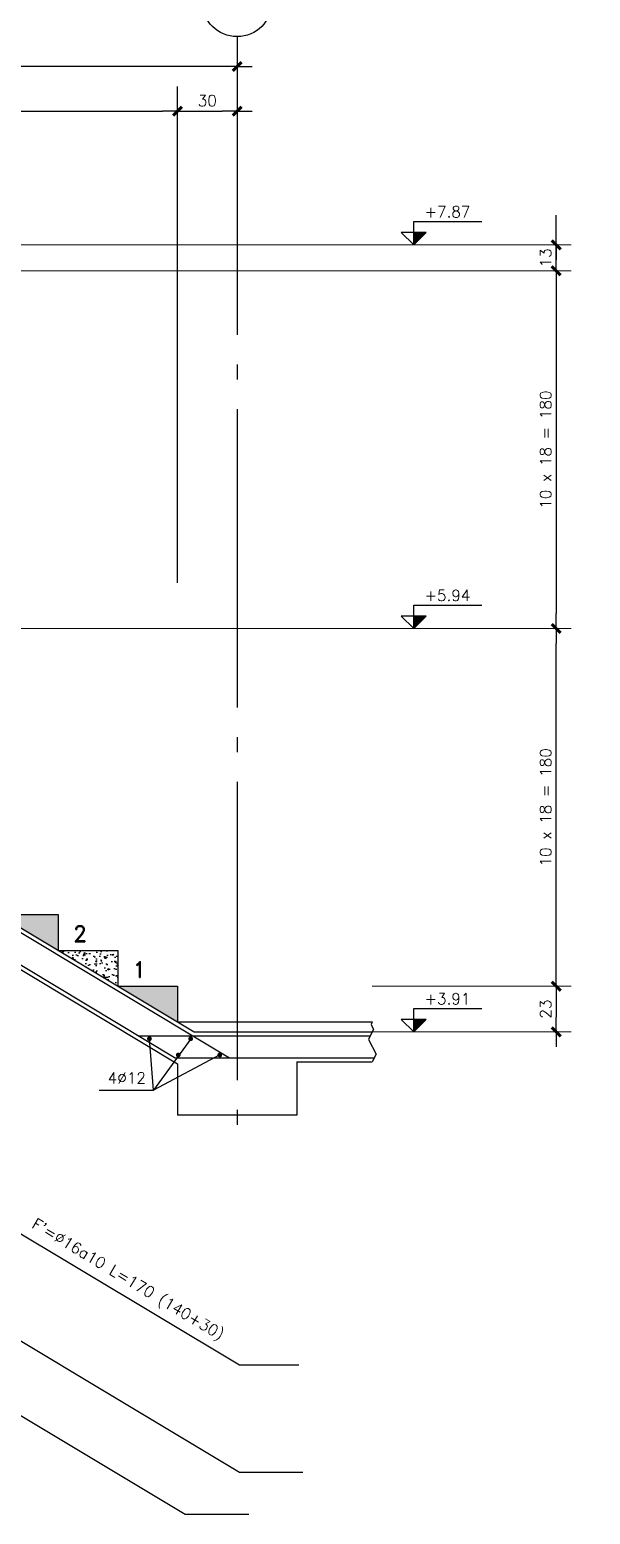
# Model space of a CAD drawing. Extents: x -58 to 5689, y 66 to 4123.
# Drawn here: x 4127 to 4691, y 1270 to 2764 of the extents above; entities that cross this region are included whole.
import ezdxf
from ezdxf.enums import TextEntityAlignment as Align

# ---------------------------------------------------------------- set-up
doc = ezdxf.new("R2010")
doc.units = 0
doc.header["$LTSCALE"] = 30
doc.header["$MEASUREMENT"] = 0
doc.linetypes.add('EJES', pattern=[12.5, 10, -1, 0.5, -1])
doc.layers.get('0').update_dxf_attribs({"linetype": 'CONTINUOUS'})
for name, color, linetype in [('CONTORNOS', 3, 'CONTINUOUS'), ('RLA-CORTES', 5, 'CONTINUOUS'), ('RLA-EJES', 1, 'EJES'), ('RLA-FE', 7, 'CONTINUOUS'), ('RLA-GRADAS', 3, 'CONTINUOUS'), ('RLA-TEXTOS1', 9, 'CONTINUOUS'), ('TEXTOS-SM', 3, 'CONTINUOUS')]:
    doc.layers.add(name, color=color, linetype=linetype)
doc.styles.add('ROMAND', font='romand', dxfattribs={"height": 31.5})
doc.styles.add('ROMANS', font='romans.shx', dxfattribs={"height": 11.25})
doc.styles.add('ROMANS0', font='romans.shx')
doc.dimstyles.new('ING25', dxfattribs={"dimscale": 50, "dimtxt": 0.27, "dimasz": 0.3, "dimexe": 0, "dimexo": 0, "dimgap": 0.1, "dimtad": 1, "dimdec": 1, "dimlfac": 0.5, "dimzin": 12, "dimdsep": 46, "dimtxsty": 'ROMANS', "dimblk": 'TICK1', "dimcen": 0.09, "dimclrd": 2, "dimclre": 1, "dimclrt": 3, "dimadec": 0, "dimazin": 0, "dimtfac": 1, "dimtdec": 1, "dimtix": 1, "dimtmove": 2, "dimatfit": 3, "dimldrblk": 'TICK1', "dimfxl": 0, "dimfxlon": 1, "dimtolj": 1, "dimtzin": 0, "dimarcsym": 0})

# ---------------------------------------------------------------- blocks, each defined once
blk = doc.blocks.new('EJE-1')
at = {"color": 3, "linetype": 'Continuous'}
blk.add_circle((0, 0), 35, dxfattribs=at)
at = {"color": 5, "linetype": 'Continuous', "style": 'ROMAND'}
blk.add_attdef('0', text='', height=25, dxfattribs=at).set_placement((0.2, 0), align=Align.MIDDLE)
blk = doc.blocks.new('TICK1')
at = {"color": 2}
for points in [[(0, 0), (-1, 0)], [(0, 0), (1, 0)]]:
    blk.add_lwpolyline(points, dxfattribs=at)
at = {"color": 2, "const_width": 0.2}
blk.add_lwpolyline([(-0.3, -0.3), (0.3, 0.3)], dxfattribs=at)
blk = doc.blocks.new('*D33')
at = {"layer": 'RLA-CORTES', "color": 2, "lineweight": -2, "transparency": 16777216}
blk.add_line((3690.3, 2681.6), (4260.3, 2681.6), dxfattribs=at)
at = {"layer": 'RLA-CORTES', "color": 2, "lineweight": -2, "transparency": 16777216, "xscale": 15, "yscale": 15, "zscale": 15, "rotation": 180}
blk.add_blockref('TICK1', (3675.3, 2681.6), dxfattribs=at)
at = {"layer": 'RLA-CORTES', "color": 2, "lineweight": -2, "transparency": 16777216, "xscale": 15, "yscale": 15, "zscale": 15}
blk.add_blockref('TICK1', (4275.3, 2681.6), dxfattribs=at)
at = {"layer": 'RLA-CORTES', "color": 3, "transparency": 16777216, "insert": (3975.3, 2692.2), "char_height": 11.25, "attachment_point": 5, "style": 'ROMANS'}
blk.add_mtext('\\A1;10 x 30 = 300', dxfattribs=at)
blk = doc.blocks.new('*D35')
at = {"layer": 'RLA-CORTES', "color": 2, "lineweight": -2, "transparency": 16777216}
blk.add_line((4320.3, 2726.6), (2790.3, 2726.6), dxfattribs=at)
at = {"layer": 'RLA-CORTES', "color": 2, "lineweight": -2, "transparency": 16777216, "xscale": 15, "yscale": 15, "zscale": 15, "rotation": 180}
blk.add_blockref('TICK1', (2775.3, 2726.6), dxfattribs=at)
at = {"layer": 'RLA-CORTES', "color": 2, "lineweight": -2, "transparency": 16777216, "xscale": 15, "yscale": 15, "zscale": 15}
blk.add_blockref('TICK1', (4335.3, 2726.6), dxfattribs=at)
at = {"layer": 'RLA-CORTES', "color": 3, "transparency": 16777216, "insert": (3555.3, 2737.2), "char_height": 11.25, "attachment_point": 5, "style": 'ROMANS'}
blk.add_mtext('\\A1;780', dxfattribs=at)
blk = doc.blocks.new('*D38')
at = {"layer": 'RLA-CORTES', "color": 2, "lineweight": -2, "transparency": 16777216}
blk.add_line((4290.3, 2681.6), (4320.3, 2681.6), dxfattribs=at)
at = {"layer": 'RLA-CORTES', "color": 2, "lineweight": -2, "transparency": 16777216, "xscale": 15, "yscale": 15, "zscale": 15, "rotation": 180}
blk.add_blockref('TICK1', (4275.3, 2681.6), dxfattribs=at)
at = {"layer": 'RLA-CORTES', "color": 2, "lineweight": -2, "transparency": 16777216, "xscale": 15, "yscale": 15, "zscale": 15}
blk.add_blockref('TICK1', (4335.3, 2681.6), dxfattribs=at)
at = {"layer": 'RLA-CORTES', "color": 3, "transparency": 16777216, "insert": (4305.3, 2692.2), "char_height": 11.25, "attachment_point": 5, "style": 'ROMANS'}
blk.add_mtext('\\A1;30', dxfattribs=at)
blk = doc.blocks.new('*D39')
at = {"layer": 'RLA-CORTES', "color": 2, "lineweight": -2, "transparency": 16777216}
blk.add_line((4656.3, 1816), (4656.3, 2146), dxfattribs=at)
at = {"layer": 'RLA-CORTES', "color": 2, "lineweight": -2, "transparency": 16777216, "xscale": 15, "yscale": 15, "zscale": 15}
for p, rotation in [((4656.3, 2161), 90), ((4656.3, 1801), 270)]:
    blk.add_blockref('TICK1', p, dxfattribs=dict(at, rotation=rotation))
at = {"layer": 'RLA-CORTES', "color": 3, "transparency": 16777216, "insert": (4645.7, 1981), "char_height": 11.25, "attachment_point": 5, "rotation": 90, "style": 'ROMANS'}
blk.add_mtext('\\A1;10 x 18 = 180', dxfattribs=at)
blk = doc.blocks.new('*D40')
at = {"layer": 'RLA-CORTES', "color": 2, "lineweight": -2, "transparency": 16777216}
blk.add_line((4656.3, 1786), (4656.3, 1770), dxfattribs=at)
at = {"layer": 'RLA-CORTES', "color": 2, "lineweight": -2, "transparency": 16777216, "xscale": 15, "yscale": 15, "zscale": 15}
for p, rotation in [((4656.3, 1801), 90), ((4656.3, 1755), 270)]:
    blk.add_blockref('TICK1', p, dxfattribs=dict(at, rotation=rotation))
at = {"layer": 'RLA-CORTES', "color": 3, "transparency": 16777216, "insert": (4645.7, 1778), "char_height": 11.25, "attachment_point": 5, "rotation": 90, "style": 'ROMANS'}
blk.add_mtext('\\A1;23', dxfattribs=at)
blk = doc.blocks.new('*D41')
at = {"layer": 'RLA-CORTES', "color": 2, "lineweight": -2, "transparency": 16777216}
blk.add_line((4656.3, 2506), (4656.3, 2176), dxfattribs=at)
at = {"layer": 'RLA-CORTES', "color": 2, "lineweight": -2, "transparency": 16777216, "xscale": 15, "yscale": 15, "zscale": 15}
for p, rotation in [((4656.3, 2521), 90), ((4656.3, 2161), 270)]:
    blk.add_blockref('TICK1', p, dxfattribs=dict(at, rotation=rotation))
at = {"layer": 'RLA-CORTES', "color": 3, "transparency": 16777216, "insert": (4645.7, 2341), "char_height": 11.25, "attachment_point": 5, "rotation": 90, "style": 'ROMANS'}
blk.add_mtext('\\A1;10 x 18 = 180', dxfattribs=at)
blk = doc.blocks.new('*D42')
at = {"layer": 'RLA-CORTES', "color": 2, "lineweight": -2, "transparency": 16777216}
for p, q in [((4656.3, 2562), (4656.3, 2577)), ((4656.3, 2521), (4656.3, 2547)), ((4656.3, 2506), (4656.3, 2491))]:
    blk.add_line(p, q, dxfattribs=at)
at = {"layer": 'RLA-CORTES', "color": 2, "lineweight": -2, "transparency": 16777216, "xscale": 15, "yscale": 15, "zscale": 15}
for p, rotation in [((4656.3, 2547), 270), ((4656.3, 2521), 90)]:
    blk.add_blockref('TICK1', p, dxfattribs=dict(at, rotation=rotation))
at = {"layer": 'RLA-CORTES', "color": 3, "transparency": 16777216, "insert": (4645.7, 2534), "char_height": 11.25, "attachment_point": 5, "rotation": 90, "style": 'ROMANS'}
blk.add_mtext('\\A1;13', dxfattribs=at)
blk = doc.blocks.new('nivel-el')
at = {"linetype": 'Continuous'}
blk.add_hatch(color=1, dxfattribs=at).paths.add_polyline_path([(0, 0), (12.5, 12.5), (0, 12.5)])
at = {"color": 3}
blk.add_lwpolyline([(0, 0), (12.5, 12.5), (0, 12.5), (-12.5, 12.5), (0, 0), (0, 12.5), (0, 23.6), (68.4, 23.6)], dxfattribs=at)
at = {"color": 3, "style": 'ROMANS'}
blk.add_attdef('%%P0.00', text='', height=11.2, dxfattribs=at).set_placement((34, 27.7), align=Align.CENTER)

msp = doc.modelspace()

# ---------------------------------------------------------------- hatches: boundary and pattern name
at = {"layer": 'RLA-GRADAS'}
h = msp.add_hatch(dxfattribs=at)
h.set_pattern_fill('AR-CONC', color=1, scale=2, style=0)
h.set_pattern_definition([(50, (-4145.477, 810.769), (14.345204, -1.255043), [1.5, -16.5]), (355, (-4145.477, 810.769), (-2.775027, 15.043843), [1.2, -13.2]), (100.45144, (-4144.282, 810.664), (11.570177, 13.7888), [1.274804, -14.022842]), (46.1842, (-4145.477, 814.769), (21.344827, -3.310386), [2.25, -24.75]), (96.63564, (-4143.698, 814.493), (18.69324, 19.48237), [1.912207, -21.034275]), (351.18416, (-4145.477, 814.77), (18.69324, 19.48237), [1.8, -19.8]), (21, (-4143.477, 813.769), (11.938141, -8.052378), [1.5, -16.5]), (326, (-4143.477, 813.769), (4.866307, 14.503), [1.2, -13.2]), (71.45144, (-4142.482, 813.098), (16.804448, 6.450623), [1.274804, -14.022842]), (37.5, (-4145.477, 810.769), (0.243197, 6.657877), [0, -13.04, 0, -13.4, 0, -13.25]), (7.5, (-4145.477, 810.769), (5.261391, 7.888234), [0, -7.64, 0, -12.74, 0, -5.05]), (327.5, (-4149.937, 810.769), (10.6764487, -0.4510974), [0, -5, 0, -15.6, 0, -20.7]), (317.5, (-4151.937, 810.769), (11.663723, 2.0021), [0, -6.5, 0, -10.36, 0, -14.7])])
h.paths.add_polyline_path([(3735.3, 2125.02), (3675.31, 2125.02), (3735.3, 2089.02)])
h.paths.add_polyline_path([(3735.31, 2089.02), (3795.3, 2053.02), (3795.3, 2089.02)])
h.paths.add_polyline_path([(3855.3, 2053.02), (3795.31, 2053.02), (3855.3, 2017.02)])
h.paths.add_polyline_path([(3915.3, 1981.02), (3915.3, 2017.02), (3855.31, 2017.02)])
h.paths.add_polyline_path([(3915.31, 1981.02), (3975.3, 1945.02), (3975.3, 1981.02)])
h.paths.add_polyline_path([(3975.31, 1945.02), (4035.3, 1909.02), (4035.3, 1945.02)])
h.paths.add_polyline_path([(4035.31, 1909.02), (4095.3, 1873.02), (4095.3, 1909.02)])
h.paths.add_polyline_path([(4095.3, 1873.02), (4155.3, 1837.02), (4155.3, 1873.02)])
h.paths.add_polyline_path([(4215.3, 1801.02), (4275.3, 1765.02), (4275.3, 1765.02), (4275.3, 1801.02)])
h = msp.add_hatch(dxfattribs=at)
h.set_pattern_fill('AR-CONC', color=1, scale=2, style=0)
h.set_pattern_definition([(50, (-4145.477, 1150.279), (14.345204, -1.255043), [1.5, -16.5]), (355, (-4145.477, 1150.279), (-2.775027, 15.043843), [1.2, -13.2]), (100.45144, (-4144.282, 1150.174), (11.570177, 13.7888), [1.274804, -14.022842]), (46.1842, (-4145.477, 1154.279), (21.344827, -3.310386), [2.25, -24.75]), (96.63564, (-4143.698, 1154.003), (18.69324, 19.48237), [1.912207, -21.034275]), (351.18416, (-4145.477, 1154.28), (18.69324, 19.48237), [1.8, -19.8]), (21, (-4143.477, 1153.279), (11.938141, -8.052378), [1.5, -16.5]), (326, (-4143.477, 1153.279), (4.866307, 14.503), [1.2, -13.2]), (71.45144, (-4142.482, 1152.608), (16.804448, 6.450623), [1.274804, -14.022842]), (37.5, (-4145.477, 1150.279), (0.243197, 6.657877), [0, -13.04, 0, -13.4, 0, -13.25]), (7.5, (-4145.477, 1150.279), (5.261391, 7.888234), [0, -7.64, 0, -12.74, 0, -5.05]), (327.5, (-4149.937, 1150.279), (10.6764487, -0.4510974), [0, -5, 0, -15.6, 0, -20.7]), (317.5, (-4151.937, 1150.279), (11.663723, 2.0021), [0, -6.5, 0, -10.36, 0, -14.7])])
h.paths.add_polyline_path([(4155.3, 1837.02), (4215.3, 1801.02), (4215.3, 1837.02)])

# ---------------------------------------------------------------- linework, layer by layer
at = {"layer": 'CONTORNOS', "color": 2}
for points in [[(4471.29, 1765.02), (4470.04, 1762.52), (4472.54, 1757.52), (4471.29, 1755.02)], [(4471.29, 1755.02), (4467.54, 1747.52), (4475.04, 1732.52), (4471.29, 1725.02)]]:
    msp.add_lwpolyline(points, dxfattribs=at)
at = {"layer": 'RLA-CORTES', "color": 1}
for p, q in [((4275.3, 2207.08), (4275.3, 2706.54)), ((4275.3, 1765.02), (4471.29, 1765.02)), ((4251.07, 1696.33), (4247.09, 1748.12)), ((4288.73, 1748.12), (4251.07, 1696.33)), ((4317.85, 1731.81), (4251.07, 1696.33)), ((4196.43, 1696.33), (4251.07, 1696.33))]:
    msp.add_line(p, q, dxfattribs=at)
at = {"layer": 'RLA-CORTES', "color": 1, "lineweight": 0}
for p, q in [((2984.66, 2547.02), (4671.29, 2547.02)), ((2984.66, 2521.02), (4671.29, 2521.02)), ((3728.17, 2161.02), (4671.29, 2161.02)), ((4471.29, 1801.02), (4671.29, 1801.02)), ((4471.29, 1755.02), (4671.29, 1755.02))]:
    msp.add_line(p, q, dxfattribs=at)
at = {"layer": 'RLA-CORTES', "color": 2}
for p, q in [((3559.78, 2157.02), (4273.11, 1729.02)), ((4032.79, 1905.86), (4327.53, 1729.02)), ((4236.44, 1751.02), (4469.29, 1751.02)), ((4273.11, 1729.02), (4473.29, 1729.02))]:
    msp.add_line(p, q, dxfattribs=at)
at = {"layer": 'RLA-CORTES'}
for p, q in [((3605.34, 2125.02), (4275.3, 1723.04)), ((3675.31, 2125.02), (4291.97, 1755.02)), ((4291.97, 1755.02), (4471.29, 1755.02)), ((4275.3, 1723.04), (4275.3, 1671.3)), ((4395.3, 1725.02), (4395.3, 1671.3)), ((4395.3, 1725.02), (4471.29, 1725.02)), ((4395.3, 1671.3), (4275.3, 1671.3))]:
    msp.add_line(p, q, dxfattribs=at)
at = {"layer": 'RLA-CORTES', "color": 3}
msp.add_lwpolyline([(3675.48, 2125.02), (3735.3, 2125.02), (3735.3, 2089.02), (3795.3, 2089.02), (3795.3, 2053.02), (3855.3, 2053.02), (3855.3, 2017.02), (3915.3, 2017.02), (3915.3, 1981.02), (3975.3, 1981.02), (3975.3, 1945.02), (4035.3, 1945.02), (4035.3, 1909.02), (4095.3, 1909.02), (4095.3, 1873.02), (4155.3, 1873.02), (4155.3, 1837.02), (4215.3, 1837.02), (4215.3, 1801.02), (4275.3, 1801.02), (4275.3, 1765.02)], dxfattribs=at)
at = {"layer": 'RLA-CORTES', "color": 2, "const_width": 2.4}
for points in [[(4248.29, 1748.12, 1), (4245.89, 1748.12, 1)], [(4289.74, 1748.12, 1), (4287.34, 1748.12, 1)], [(4277.28, 1731.81, 1), (4274.88, 1731.81, 1)], [(4319.05, 1731.81, 1), (4316.65, 1731.81, 1)]]:
    msp.add_lwpolyline(points, format="xyb", close=True, dxfattribs=at)
at = {"layer": 'RLA-EJES'}
msp.add_line((4335.3, 2756.57), (4335.3, 1632.28), dxfattribs=at)
at = {"layer": 'RLA-FE'}
for points in [[(3560.2, 1740.04), (3624.2, 1740.04), (4337.53, 1312.04), (4401.53, 1312.04)], [(3505.78, 1697.56), (3569.78, 1697.56), (4283.11, 1269.56), (4347.11, 1269.56)], [(4097.43, 1564), (4337.53, 1419.94), (4397.53, 1419.94)]]:
    msp.add_lwpolyline(points, dxfattribs=at)

# ---------------------------------------------------------------- block references
at = {"layer": 'RLA-CORTES'}
for p, values in [((4512.93, 2547.02), {'%%P0.00': '+7.87'}), ((4512.93, 2161.02), {'%%P0.00': '+5.94'}), ((4512.93, 1755.02), {'%%P0.00': '+3.91'})]:
    msp.add_blockref('nivel-el', p, dxfattribs=at).add_auto_attribs(values)
at = {"layer": 'RLA-EJES'}
msp.add_blockref('EJE-1', (4335.3, 2791.57), dxfattribs=at).add_auto_attribs({'0': 'G'})

# ---------------------------------------------------------------- texts
at = {"layer": 'RLA-GRADAS', "linetype": 'Continuous', "style": 'ROMAND'}
for s, p in [('2', (4170.34, 1845.79)), ('1', (4230.34, 1809.79))]:
    msp.add_text(s, height=16, dxfattribs=at).set_placement(p)
at = {"layer": 'RLA-TEXTOS1', "style": 'ROMANS'}
msp.add_text('4%%C12', height=11.2, dxfattribs=at).set_placement((4224.32, 1703.03), align=Align.CENTER)
at = {"layer": 'TEXTOS-SM', "style": 'ROMANS0'}
msp.add_text("F'=%%C16a10 L=170 (140+30)", height=11.2, rotation=329.036, dxfattribs=at).set_placement((4222.87, 1501.5), align=Align.CENTER)

# ---------------------------------------------------------------- dimensions: what is measured, and where the dimension line sits
at = {"layer": 'RLA-CORTES', "color": 2}
for base, p1, p2, angle, picture, middle in [((2775.31, 2726.57), (4335.3, 2726.57), (2775.31, 2726.57), 180, '*D35', (3555.31, 2737.19)), ((4656.29, 2547.02), (4635.55, 2521.02), (4635.55, 2547.02), 90, '*D42', (4645.67, 2534.02)), ((4656.29, 1755.02), (4635.55, 1801.02), (4635.55, 1755.02), 270, '*D40', (4645.67, 1778.02))]:
    dim = msp.add_linear_dim(base=base, p1=p1, p2=p2, angle=angle, dimstyle='ING25', dxfattribs=at)
    dim.commit()
    dim.dimension.update_dxf_attribs({"geometry": picture, "text_midpoint": middle})
dim = msp.add_linear_dim(base=(4275.3, 2681.57), p1=(3675.3, 2681.57), p2=(4275.3, 2681.57), text='10 x 30 = <>', dimstyle='ING25', dxfattribs=at)
dim.commit()
dim.dimension.update_dxf_attribs({"geometry": '*D33', "text_midpoint": (3975.3, 2692.19)})
dim = msp.add_linear_dim(base=(4335.3, 2681.57), p1=(4275.3, 2681.57), p2=(4335.3, 2681.57), dimstyle='ING25', dxfattribs=at)
dim.commit()
dim.dimension.update_dxf_attribs({"geometry": '*D38', "text_midpoint": (4305.3, 2692.19)})
for p1, angle, picture, middle in [((4635.55, 2521.02), 270, '*D41', (4645.67, 2341.02)), ((4635.55, 1801.02), 90, '*D39', (4645.67, 1981.02))]:
    dim = msp.add_linear_dim(base=(4656.29, 2161.02), p1=p1, p2=(4635.55, 2161.02), angle=angle, text='10 x 18 = <>', dimstyle='ING25', dxfattribs=at)
    dim.commit()
    dim.dimension.update_dxf_attribs({"geometry": picture, "text_midpoint": middle})

doc.saveas('drawing.dxf')
